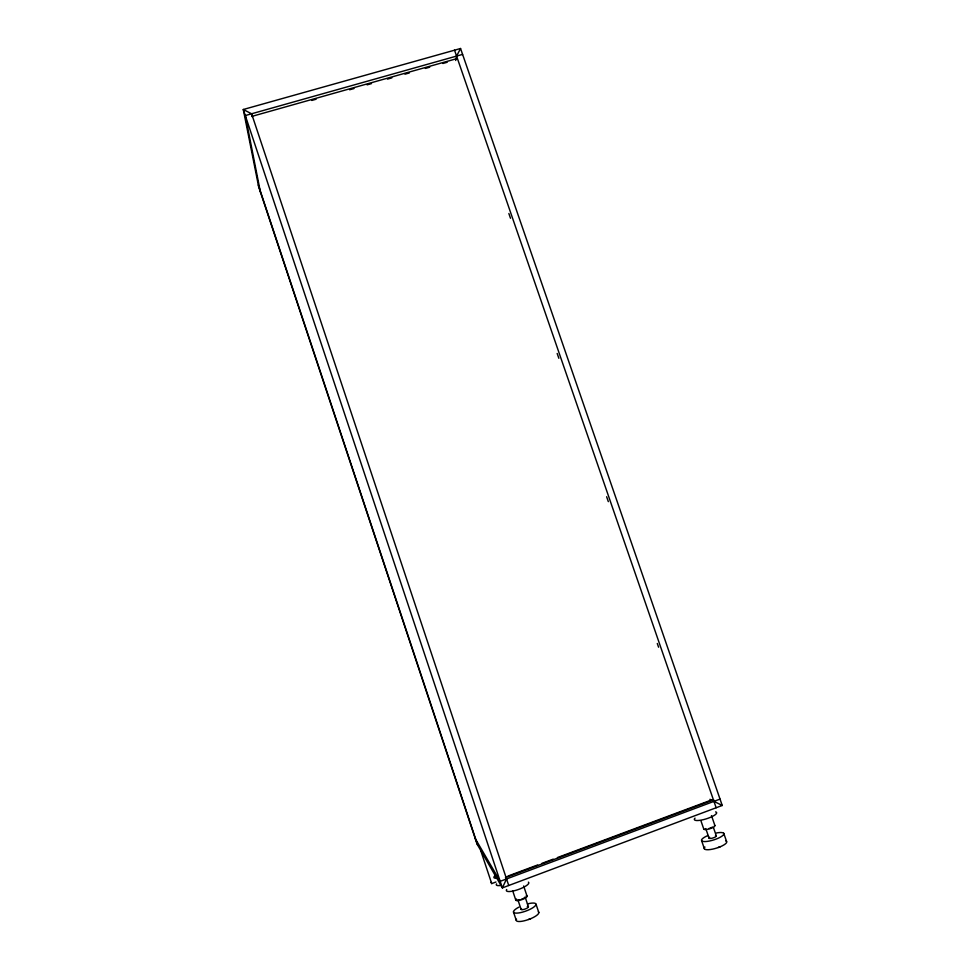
<?xml version="1.0" encoding="UTF-8"?>
<svg xmlns="http://www.w3.org/2000/svg" width="970" height="970" viewBox="0 0 970 970"><rect width="100%" height="100%" fill="white"/><g stroke="black" fill="none" stroke-linecap="round" stroke-linejoin="round"><path stroke-width="1.45" d="M455.682 60.467L456.579 56.078L460.556 48.5L722.238 805.476L502.363 887.889L477.07 844.082L258.675 186.798L243.288 109.501L460.556 48.5M506.558 878.941L502.363 887.889L243.288 109.501L251.606 113.781L508.741 885.501M538.35 911.812A11.931 3.274 -19.9 0 1 530.723 918.675L528.577 919.475M725.645 840.82A11.701 3.128 -17.2 0 1 720.322 846.725L718.261 847.489M530.711 918.663L527.765 919.778A11.895 3.262 -19.9 0 1 516.537 919.196M720.298 846.713L717.485 847.792A11.664 3.128 -17.2 0 1 706.887 849.72A11.664 3.128 -17.2 0 1 704.935 847.04M505.431 877.62L713.629 799.789M491.038 882.348L491.717 883.597L495.961 882.009M720.031 799.098L500.18 881.33L475.239 838.577M507.953 876.068L537.635 864.973M541.878 863.385L553.191 859.153M557.435 857.577L711.531 799.971M462.593 54.393L245.301 115.551L260.384 191.939M251.86 116.388L456.142 58.831M311.746 100.456L316.123 99.219M349.612 89.773L353.989 88.549M367.096 84.851L371.462 83.614M387.479 79.103L391.856 77.867M404.963 74.181L409.328 72.944M425.345 68.433L429.722 67.197M442.829 63.499L447.194 62.274M722.238 805.476L709.919 799.316M454.542 50.185L716.151 807.755M723.741 833.266L726.542 841.378M508.862 213.509L510.499 218.274M557.168 353.456L558.841 358.282M606.638 496.737L608.336 501.648M657.296 643.486L658.594 647.22M711.483 815.624L714.89 825.482M713.435 827.519L716.284 835.8M705.772 828.574L709.094 838.226M700.922 820.778L703.832 829.229M701.625 840.76L704.426 848.871M536.034 904.234L538.811 912.552M523.654 885.986L527.086 896.256M525.109 896.923L528.408 906.817M518.235 900.827L521.072 909.302M512.79 891.09L515.785 900.075M513.445 911.885L516.21 920.203M480.635 850.266L491.717 883.597M258.299 184.93L477.676 845.137M251.606 113.781L252.139 116.715M715.472 835.546A3.795 0.994 -17.3 0 1 715.266 837.001A3.795 0.994 -17.3 0 1 710.355 838.48A3.795 0.994 -17.3 0 1 709.701 837.28M712.356 827.07A3.795 0.958 -17.3 0 1 711.713 827.446M710.901 827.822A3.795 0.958 -17.3 0 1 709.034 828.453M714.429 825.24A5.844 1.479 -17.3 0 1 710.331 828.598A5.844 1.479 -17.3 0 1 703.796 828.841M715.605 811.878A11.676 2.849 -17.4 0 1 705.954 818.947A11.676 2.849 -17.4 0 1 695.017 818.134M716.503 832.951A11.701 3.055 -17.3 0 1 721.898 836.213A11.701 3.055 -17.3 0 1 704.135 841.56A11.701 3.055 -17.3 0 1 707.967 835.51M527.28 906.429A3.88 1.031 -19.9 0 1 527.595 907.811A3.88 1.031 -19.9 0 1 522.697 909.654A3.88 1.031 -19.9 0 1 521.533 908.599M524.649 897.614A3.868 1.006 -19.8 0 1 523.339 898.45M522.454 898.851A3.868 1.006 -19.8 0 1 521.496 899.214M519.653 899.699A3.868 1.006 -19.8 0 1 517.919 899.639M526.261 895.722A5.953 1.54 -19.8 0 1 525.134 898.171A5.953 1.54 -19.8 0 1 517.895 900.621A5.953 1.54 -19.8 0 1 516.513 899.02M528.383 882.142A11.907 2.971 -19.8 0 1 517.75 889.732A11.907 2.971 -19.8 0 1 506.692 889.49M527.425 903.919A11.919 3.189 -19.9 0 1 534.603 906.441A11.919 3.189 -19.9 0 1 516.925 913.122A11.919 3.189 -19.9 0 1 518.938 907.132M501.26 885.343A10.524 2.546 -19.8 0 1 496.591 883.864M496.725 878.226A10.549 2.498 -19.8 0 1 495.185 875.558"/></g></svg>
